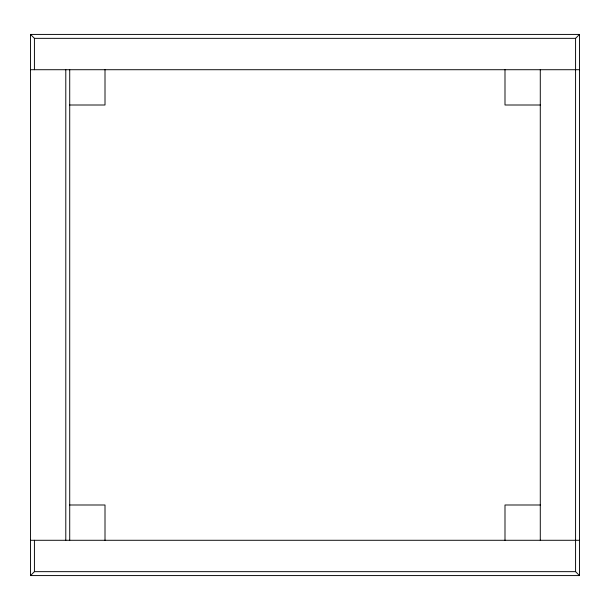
<?xml version="1.0" encoding="UTF-8"?>
<svg xmlns="http://www.w3.org/2000/svg" width="610" height="610" viewBox="0 0 610 610"><rect width="100%" height="100%" fill="white"/><g stroke="black" fill="none" stroke-linecap="round" stroke-linejoin="round"><path stroke-width="0.91" d="M30.5 575.581L34.419 571.654L575.581 571.654L579.5 575.581L30.5 575.581L30.5 34.419L579.5 34.419L579.5 575.581M575.581 571.654L575.581 38.346L579.5 34.419M30.5 34.419L34.419 38.346L575.581 38.346M30.5 69.715L579.5 69.715M69.715 105.004L105.004 105.004L105.004 69.715M540.285 105.004L504.996 105.004L504.996 69.715M69.715 504.996L105.004 504.996L105.004 540.285M540.285 504.996L504.996 504.996L504.996 540.285M30.5 540.285L579.5 540.285M540.285 69.715L540.285 540.285M69.715 69.715L69.715 540.285M65.796 69.715L65.796 540.285M34.419 38.346L34.419 69.715M34.419 540.285L34.419 571.654"/></g></svg>
